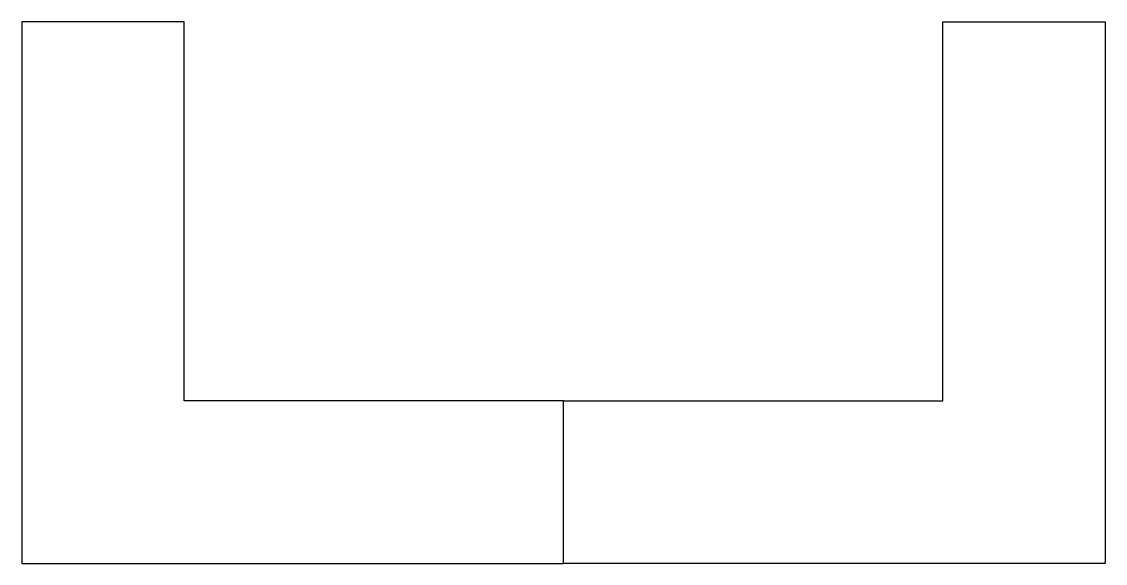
# Model space of a CAD drawing. Header units: millimetres. Extents: x 0 to 20, y 0 to 10.
import ezdxf

# ---------------------------------------------------------------- set-up
doc = ezdxf.new("R2010")
doc.units = ezdxf.units.MM

# ---------------------------------------------------------------- blocks, each defined once
blk = doc.blocks.new('LSHAPE')
blk.add_lwpolyline([(0, 0), (10, 0), (10, 3), (3, 3), (3, 10), (0, 10)], close=True)

msp = doc.modelspace()

# ---------------------------------------------------------------- block references
msp.add_blockref('LSHAPE', (0, 0))
at = {"xscale": -1}
msp.add_blockref('LSHAPE', (20, 0), dxfattribs=at)

doc.saveas('drawing.dxf')
